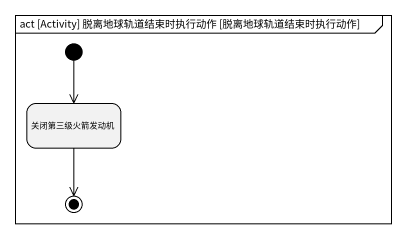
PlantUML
@startuml
mainframe act [Activity] 脱离地球轨道结束时执行动作 [脱离地球轨道结束时执行动作]
hide empty description
state 关闭第三级火箭发动机
[*] --> 关闭第三级火箭发动机
关闭第三级火箭发动机 --> [*]
@enduml
